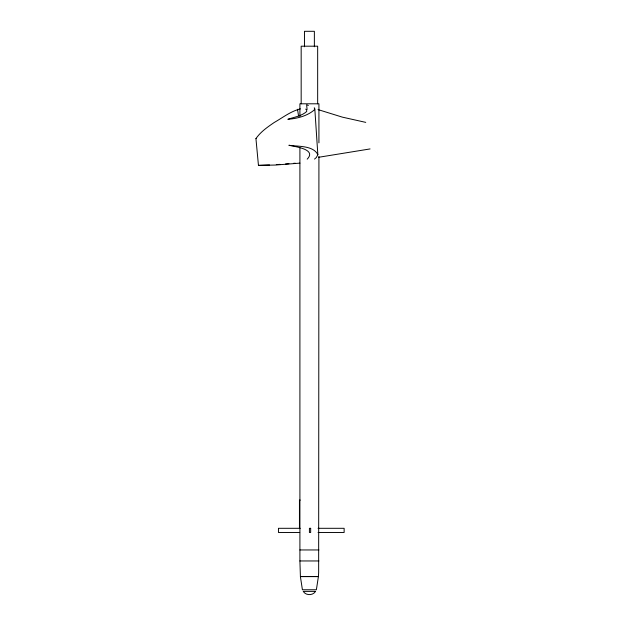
<?xml version="1.0" encoding="UTF-8"?>
<svg xmlns="http://www.w3.org/2000/svg" width="626" height="626" viewBox="0 0 626 626"><rect width="100%" height="100%" fill="white"/><g stroke="black" fill="none" stroke-linecap="round" stroke-linejoin="round"><path stroke-width="0.94" d="M318.924 156.516L318.65 572.688L318.423 576.499L300.41 576.499L299.909 560.959L299.909 147.728M314.283 107.727L314.706 109.534C307.718 115.943 297.068 118.604 287.85 119.292C294.197 117.101 301.575 116.123 306.709 111.491L306.623 109.84L305.66 109.12M314.8 108.595L317.851 154.724L316.279 157.588L314.518 159.098M299.971 163.128L275.518 165.037L258.452 165.389L255.94 138.62C260.588 131.851 267.49 127.086 274.172 122.516C282.662 117.665 290.879 111.178 300.417 108.869M307.202 159.161C317.053 149.082 294.423 146.625 288.883 145.263C297.741 146.625 313.391 145.31 317.851 154.724M255.94 138.62L256.503 138.377M258.452 165.389L269.516 164.951M318.431 157.306L370.06 148.933M293.461 163.347L295.292 163.198M285.526 163.973L288.954 163.715M276.316 164.599L279.869 164.372M300.237 500.111L299.447 500.111L299.447 528.305M300.237 528.305L278.453 528.305L278.453 532.476L299.705 532.476M318.055 528.305L344.136 528.305L344.136 532.476L318.055 532.476M299.909 549.957L318.924 549.957M299.909 560.959L318.924 560.959M365.748 122.375L342.391 117.148L318.016 109.581M308.375 105.528L306.623 104.706L307.076 109.503M297.514 109.26L298.547 115.927M318.924 142.853L318.924 103.799L299.909 103.799L299.909 116.491M317.664 103.799L317.664 46.191L301.169 46.191L301.169 103.799M314.369 46.77L314.369 31.3L304.463 31.3L304.463 46.77M318.399 576.624L316.38 589.762L302.413 589.762L300.394 576.624L318.399 576.624M315.567 591.39C312.859 595.709 305.934 595.709 303.227 591.39L315.567 591.39M310.668 528.305L309.416 528.305L309.416 532.476L310.668 532.476L310.668 528.305"/></g></svg>
